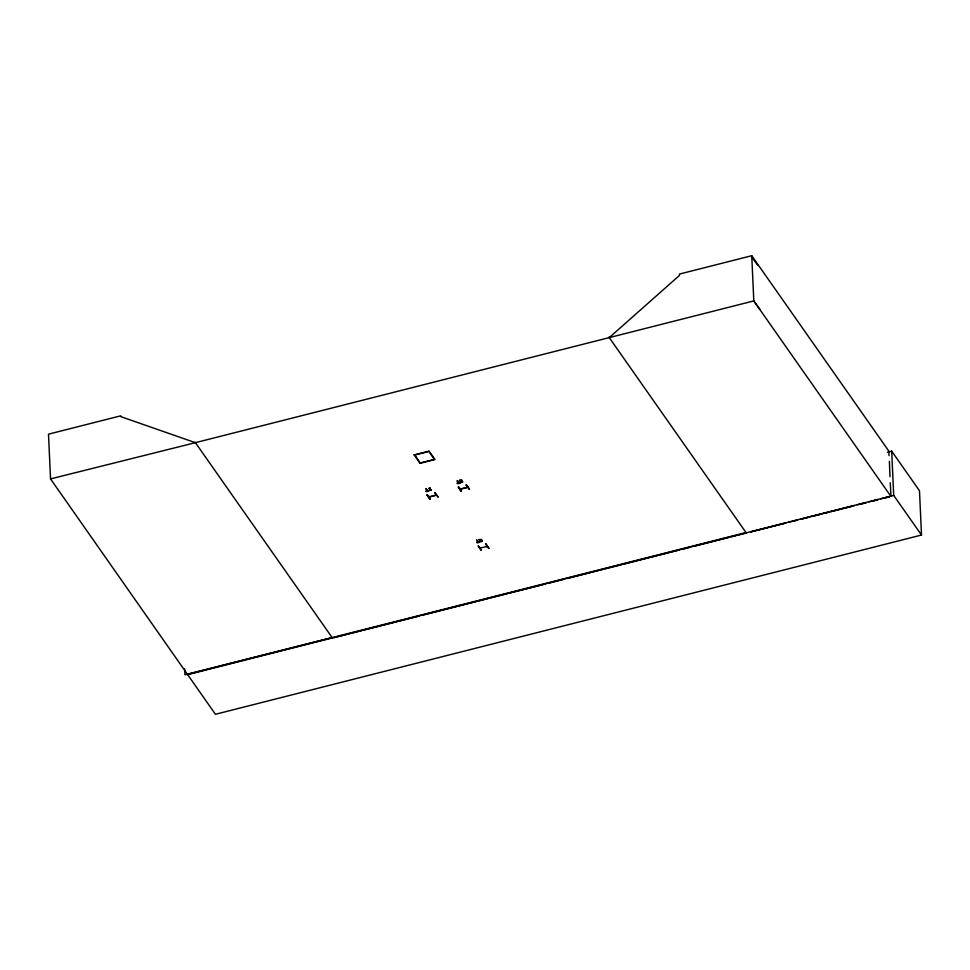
<?xml version="1.0" encoding="UTF-8"?>
<svg xmlns="http://www.w3.org/2000/svg" width="970" height="970" viewBox="0 0 970 970"><rect width="100%" height="100%" fill="white"/><g stroke="black" fill="none" stroke-linecap="round" stroke-linejoin="round"><path stroke-width="1.45" d="M479.713 548.147L487.195 546.437M428.74 497.016L436.282 495.136M429.564 496.349L429.661 496.494M467.54 487.389L460.095 489.232L467.467 487.183M480.441 540.241L481.302 540.047L478.937 539.453M426.921 495.076L429.819 499.295L430.231 498.822M427.273 494.664L430.183 499.113M461.478 490.893L461.077 491.366L458.58 486.685M458.519 487.013L461.417 491.22M461.077 491.353L458.204 487.098M478.222 546.074L481.229 550.317L478.271 545.746M479.786 548.123L480.55 547.929M435.53 495.318L435.433 494.882M609.245 337.608L679.534 275.359L679.473 274.061L751.75 255.716L888.823 451.111L889.029 455.633M478.95 539.829L481.059 539.368A1.334 0.752 -2.6 0 1 481.641 539.635C482.248 540.605 482.587 542.654 480.283 541.139M479.92 548.305L480.526 547.468M487.279 546.437L486.394 546.437L487.231 546.231M759.862 309.381L753.799 300.918L195.406 442.672L120.813 416.651L120.777 415.815L48.5 434.172L50.537 478.901L195.504 442.647M414.069 454.942L429.116 451.123L435.009 459.513L419.962 463.333L414.044 454.566M414.651 455.063L428.861 451.45L434.427 459.392L420.204 462.993L414.626 454.7M425.975 488.71L427.891 490.905C431.82 489.62 425.951 492.966 426.012 491.014M429.831 488.007C432.196 488.128 426.751 488.601 429.334 488.504L430.377 489.983L429.637 489.801M457.173 480.768L459.089 482.951C463.017 481.666 457.161 485.024 457.209 483.06M459.331 480.223L461.975 480.223L460.01 480.344M426.024 491.378L427.346 490.674M457.234 483.424L458.543 482.72M429.649 490.177L431.226 490.008M476.755 539.902L478.671 542.097C482.599 540.811 476.731 544.158 476.791 542.194M480.453 540.605L481.92 541.127L480.295 541.515M476.803 542.569L478.125 541.854M887.344 452.25L891.697 451.147L919.487 490.759L921.5 535.04L215.425 714.284L50.537 478.901M187.61 674.295L746.003 532.542M187.622 674.671L893.709 495.415L921.5 535.04M333.947 637.69L350.097 633.592M353.031 632.852L361.834 630.609M364.768 629.87L419.064 616.083M421.998 615.332L476.294 601.558M479.241 600.806L488.043 598.575M490.978 597.823L507.116 593.725M510.05 592.985L545.273 584.037M548.208 583.297L564.346 579.199M567.292 578.459L602.503 569.511M605.438 568.772L621.588 564.673M624.522 563.922L678.818 550.135M681.752 549.396L690.555 547.165M693.489 546.413L728.712 537.477M731.647 536.725L736.048 535.61M738.982 534.87L744.863 533.379M785.748 523L750.707 531.887L785.773 523.036M788.671 522.248L797.425 520.029M800.347 519.289L854.376 505.576M857.298 504.837L866.052 502.605M868.974 501.866L877.729 499.647M880.651 498.907L889.417 496.676M332.164 637.605L184.955 674.78L184.688 668.924M793.084 521.193L797.473 520.09M800.395 519.35L809.162 517.131M812.084 516.392L820.85 514.185M823.772 513.445L828.15 512.342M831.072 511.602L839.838 509.383M842.76 508.644L851.539 506.437M861.76 503.854L866.149 502.739M873.449 500.896L877.838 499.792M885.137 497.949L889.526 496.834M466.133 485.17L469.456 489.268L466.121 484.794M434.924 492.748L438.21 497.21L434.875 492.736M486.6 546.607L486.382 545.977M436.1 495.124L428.849 497.161M459.343 480.587C462.411 484.236 465.042 480.974 460.022 480.72M466.837 487.57L466.679 486.952M466.521 485.024L469.444 489.244M751.798 257.001L757.861 265.477M890.872 496.313L753.799 300.918L751.75 255.716M608.93 337.148L746.33 533.003M457.197 481.132L458.567 483.084M476.767 540.266L478.137 542.23M429.843 488.371L431.25 490.371M425.988 489.086L427.358 491.038M195.079 442.211L332.48 638.066M460.75 488.892L460.811 488.407M427.285 494.906L430.243 499.198M891.697 451.147L893.709 495.415M889.393 461.344L889.987 476.719M890.254 482.745L890.921 495.003M488.747 548.038L485.8 543.83M460.714 482.005L460.617 482.878M485.909 544.134L488.759 548.402L485.909 544.134"/></g></svg>
